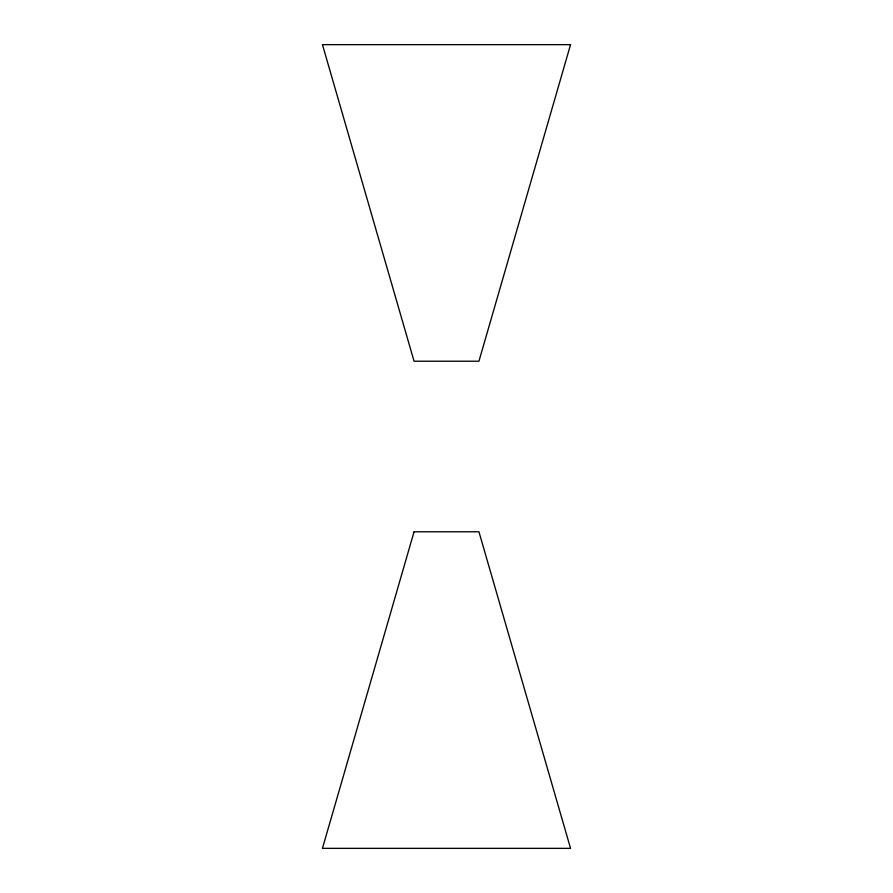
<?xml version="1.0" encoding="UTF-8"?>
<svg xmlns="http://www.w3.org/2000/svg" width="893" height="893" viewBox="0 0 893 893"><rect width="100%" height="100%" fill="white"/><g stroke="black" fill="none" stroke-linecap="round" stroke-linejoin="round"><path stroke-width="1.34" d="M414.062 531.781L322.451 848.35L570.549 848.35L478.938 531.781L414.062 531.781M570.549 44.65L478.938 361.219L414.062 361.219L322.451 44.65L570.549 44.65"/></g></svg>
